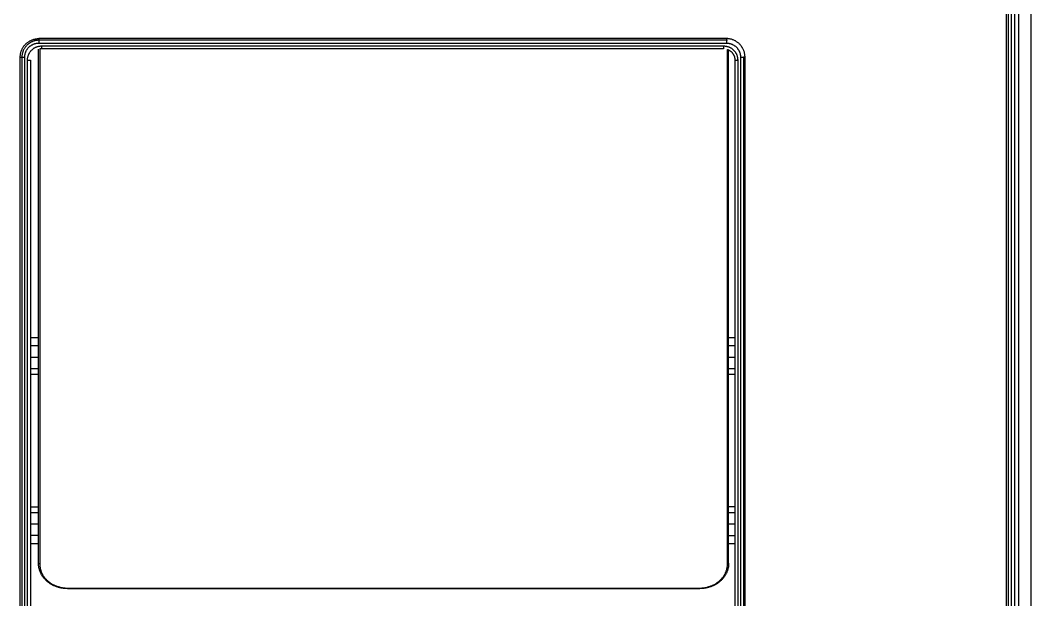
# Model space of a CAD drawing. Header units: millimetres. Extents: x 3033 to 4363, y 230 to 1450.
# Drawn here: x 3464.8 to 3644.1, y 680.7 to 783.4 of the extents above; entities that cross this region are included whole.
import ezdxf

# ---------------------------------------------------------------- set-up
doc = ezdxf.new("R2010")
doc.units = ezdxf.units.MM
doc.header["$MEASUREMENT"] = 0
doc.layers.add('LAYER 10', color=2, linetype='Continuous')

msp = doc.modelspace()

# ---------------------------------------------------------------- linework, layer by layer
at = {"layer": 'LAYER 10'}
for p, q in [((3641.17, 853.37), (3641.17, 589.37)), ((3641.88, 853.37), (3641.88, 589.37)), ((3644.09, 853.37), (3644.09, 589.37)), ((3639.79, 593.37), (3639.79, 849.37)), ((3640.09, 849.37), (3640.09, 593.37)), ((3640.59, 849.37), (3640.59, 593.37)), ((3466.88, 779.94), (3466.98, 779.98)), ((3466.98, 779.98), (3467.09, 780.02)), ((3467.09, 780.02), (3467.2, 780.05)), ((3467.2, 780.05), (3467.31, 780.08)), ((3467.31, 780.08), (3467.42, 780.1)), ((3467.42, 780.1), (3467.53, 780.13)), ((3467.53, 780.13), (3467.64, 780.14)), ((3467.64, 780.14), (3467.75, 780.16)), ((3467.75, 780.16), (3467.86, 780.17)), ((3467.86, 780.17), (3467.98, 780.17)), ((3467.98, 780.17), (3468.09, 780.17)), ((3590.09, 780.17), (3468.09, 780.17)), ((3468.09, 780.17), (3468.09, 779.87)), ((3590.2, 780.17), (3590.09, 780.17)), ((3590.09, 780.17), (3590.09, 779.87)), ((3590.31, 780.17), (3590.2, 780.17)), ((3590.43, 780.16), (3590.31, 780.17)), ((3590.54, 780.14), (3590.43, 780.16)), ((3590.65, 780.13), (3590.54, 780.14)), ((3590.76, 780.1), (3590.65, 780.13)), ((3590.87, 780.08), (3590.76, 780.1)), ((3590.98, 780.05), (3590.87, 780.08)), ((3591.09, 780.02), (3590.98, 780.05)), ((3591.19, 779.98), (3591.09, 780.02)), ((3591.3, 779.94), (3591.19, 779.98)), ((3465.02, 778.08), (3465.06, 778.19)), ((3465.06, 778.19), (3465.11, 778.29)), ((3465.11, 778.29), (3465.16, 778.39)), ((3465.16, 778.39), (3465.21, 778.49)), ((3465.21, 778.49), (3465.27, 778.59)), ((3465.27, 778.59), (3465.33, 778.68)), ((3465.33, 778.68), (3465.39, 778.78)), ((3465.38, 778.16), (3465.34, 778.07)), ((3465.42, 778.25), (3465.38, 778.16)), ((3465.39, 778.78), (3465.46, 778.87)), ((3465.47, 778.34), (3465.42, 778.25)), ((3465.46, 778.87), (3465.53, 778.96)), ((3465.52, 778.43), (3465.47, 778.34)), ((3465.58, 778.52), (3465.52, 778.43)), ((3465.53, 778.96), (3465.6, 779.04)), ((3465.64, 778.6), (3465.58, 778.52)), ((3465.6, 779.04), (3465.68, 779.13)), ((3465.7, 778.69), (3465.64, 778.6)), ((3465.68, 779.13), (3465.75, 779.21)), ((3465.76, 778.77), (3465.7, 778.69)), ((3465.75, 779.21), (3465.84, 779.29)), ((3465.83, 778.85), (3465.76, 778.77)), ((3465.9, 778.92), (3465.83, 778.85)), ((3465.84, 779.29), (3465.92, 779.36)), ((3465.97, 779), (3465.9, 778.92)), ((3465.91, 778.1), (3465.95, 778.17)), ((3465.92, 779.36), (3466.01, 779.43)), ((3465.95, 778.17), (3466, 778.25)), ((3466.04, 779.07), (3465.97, 779)), ((3466, 778.25), (3466.05, 778.32)), ((3466.01, 779.43), (3466.09, 779.5)), ((3466.12, 779.14), (3466.04, 779.07)), ((3466.05, 778.32), (3466.1, 778.38)), ((3466.09, 779.5), (3466.19, 779.57)), ((3466.1, 778.38), (3466.15, 778.45)), ((3466.19, 779.2), (3466.12, 779.14)), ((3466.15, 778.45), (3466.2, 778.52)), ((3466.19, 779.57), (3466.28, 779.63)), ((3466.28, 779.26), (3466.19, 779.2)), ((3466.2, 778.52), (3466.26, 778.58)), ((3466.26, 778.58), (3466.32, 778.64)), ((3466.28, 779.63), (3466.37, 779.69)), ((3466.36, 779.32), (3466.28, 779.26)), ((3466.32, 778.64), (3466.38, 778.7)), ((3466.44, 779.38), (3466.36, 779.32)), ((3466.37, 779.69), (3466.47, 779.75)), ((3466.38, 778.7), (3466.45, 778.76)), ((3466.53, 779.44), (3466.44, 779.38)), ((3466.45, 778.76), (3466.51, 778.81)), ((3466.47, 779.75), (3466.57, 779.8)), ((3466.51, 778.81), (3466.58, 778.87)), ((3466.62, 779.49), (3466.53, 779.44)), ((3466.57, 779.8), (3466.67, 779.85)), ((3466.58, 778.87), (3466.65, 778.92)), ((3466.71, 779.54), (3466.62, 779.49)), ((3466.65, 778.92), (3466.72, 778.96)), ((3466.67, 779.85), (3466.77, 779.9)), ((3466.8, 779.58), (3466.71, 779.54)), ((3466.72, 778.96), (3466.79, 779.01)), ((3466.77, 779.9), (3466.88, 779.94)), ((3466.79, 779.01), (3466.86, 779.05)), ((3466.89, 779.63), (3466.8, 779.58)), ((3466.82, 778.14), (3466.88, 778.2)), ((3466.86, 779.05), (3466.94, 779.09)), ((3466.88, 778.2), (3466.95, 778.26)), ((3466.99, 779.66), (3466.89, 779.63)), ((3466.94, 779.09), (3467.01, 779.13)), ((3466.95, 778.26), (3467.01, 778.31)), ((3467.08, 779.7), (3466.99, 779.66)), ((3467.01, 779.13), (3467.09, 779.17)), ((3467.01, 778.31), (3467.08, 778.37)), ((3467.18, 779.73), (3467.08, 779.7)), ((3467.08, 778.37), (3467.15, 778.42)), ((3467.09, 779.17), (3467.17, 779.2)), ((3467.15, 778.42), (3467.22, 778.46)), ((3467.17, 779.2), (3467.25, 779.23)), ((3467.28, 779.76), (3467.18, 779.73)), ((3467.22, 778.46), (3467.29, 778.51)), ((3467.25, 779.23), (3467.33, 779.26)), ((3467.38, 779.79), (3467.28, 779.76)), ((3467.29, 778.51), (3467.36, 778.55)), ((3467.33, 779.26), (3467.41, 779.28)), ((3467.36, 778.55), (3467.44, 778.59)), ((3467.48, 779.81), (3467.38, 779.79)), ((3467.41, 779.28), (3467.5, 779.3)), ((3467.44, 778.59), (3467.51, 778.63)), ((3467.58, 779.83), (3467.48, 779.81)), ((3467.5, 779.3), (3467.58, 779.32)), ((3467.51, 778.63), (3467.59, 778.67)), ((3467.68, 779.85), (3467.58, 779.83)), ((3467.58, 779.32), (3467.66, 779.34)), ((3467.59, 778.67), (3467.67, 778.7)), ((3467.66, 779.34), (3467.75, 779.35)), ((3467.67, 778.7), (3467.75, 778.73)), ((3467.78, 779.86), (3467.68, 779.85)), ((3467.75, 779.35), (3467.83, 779.36)), ((3467.75, 778.73), (3467.83, 778.76)), ((3467.88, 779.87), (3467.78, 779.86)), ((3467.83, 779.36), (3467.92, 779.37)), ((3467.83, 778.76), (3467.91, 778.78)), ((3467.99, 779.87), (3467.88, 779.87)), ((3467.91, 778.78), (3468, 778.8)), ((3467.92, 779.37), (3468, 779.37)), ((3468.09, 779.87), (3467.99, 779.87)), ((3468, 779.37), (3468.09, 779.37)), ((3468, 778.8), (3468.08, 778.82)), ((3468.04, 687.13), (3468.04, 778.3)), ((3468.08, 778.82), (3468.16, 778.84)), ((3590.09, 779.87), (3468.09, 779.87)), ((3468.09, 779.87), (3468.09, 779.37)), ((3468.09, 779.37), (3590.09, 779.37)), ((3468.16, 778.84), (3468.25, 778.85)), ((3468.59, 778.37), (3468.24, 778.34)), ((3468.24, 778.34), (3468.24, 687.04)), ((3468.25, 778.85), (3468.33, 778.86)), ((3468.33, 778.86), (3468.42, 778.87)), ((3468.42, 778.87), (3468.5, 778.87)), ((3468.5, 778.87), (3468.59, 778.87)), ((3468.59, 778.87), (3468.59, 778.37)), ((3468.59, 778.87), (3589.59, 778.87)), ((3589.59, 778.37), (3468.59, 778.37)), ((3589.59, 778.87), (3589.67, 778.87)), ((3589.59, 778.87), (3589.59, 778.37)), ((3589.67, 778.87), (3589.76, 778.87)), ((3589.76, 778.87), (3589.84, 778.86)), ((3589.84, 778.86), (3589.93, 778.85)), ((3589.93, 778.85), (3590.01, 778.84)), ((3590.01, 778.84), (3590.1, 778.82)), ((3590.27, 779.87), (3590.09, 779.87)), ((3590.09, 779.87), (3590.09, 779.37)), ((3590.09, 779.37), (3590.17, 779.37)), ((3590.1, 778.82), (3590.18, 778.8)), ((3590.17, 779.37), (3590.26, 779.37)), ((3590.18, 778.8), (3590.26, 778.78)), ((3590.26, 779.37), (3590.34, 779.36)), ((3590.26, 778.78), (3590.34, 778.76)), ((3590.27, 687.04), (3590.27, 778.25)), ((3590.27, 778.25), (3590.34, 778.23)), ((3590.34, 779.36), (3590.43, 779.35)), ((3590.34, 778.76), (3590.43, 778.73)), ((3590.34, 778.23), (3590.4, 778.2)), ((3590.4, 778.2), (3590.47, 778.17)), ((3590.43, 779.35), (3590.51, 779.34)), ((3590.43, 778.73), (3590.51, 778.7)), ((3590.47, 778.17), (3590.53, 778.14)), ((3590.48, 687.13), (3590.48, 778.16)), ((3590.51, 779.34), (3590.6, 779.32)), ((3590.51, 778.7), (3590.58, 778.67)), ((3590.58, 778.67), (3590.66, 778.63)), ((3590.6, 779.32), (3590.68, 779.3)), ((3590.66, 778.63), (3590.74, 778.59)), ((3590.68, 779.3), (3590.76, 779.28)), ((3590.74, 778.59), (3590.81, 778.55)), ((3590.76, 779.28), (3590.84, 779.26)), ((3590.81, 778.55), (3590.89, 778.51)), ((3590.84, 779.26), (3590.93, 779.23)), ((3590.89, 778.51), (3590.96, 778.46)), ((3590.93, 779.23), (3591.01, 779.2)), ((3590.96, 778.46), (3591.03, 778.42)), ((3591.01, 779.2), (3591.08, 779.17)), ((3591.03, 778.42), (3591.1, 778.37)), ((3591.08, 779.17), (3591.16, 779.13)), ((3591.1, 778.37), (3591.17, 778.31)), ((3591.16, 779.13), (3591.24, 779.09)), ((3591.17, 778.31), (3591.23, 778.26)), ((3591.23, 778.26), (3591.29, 778.2)), ((3591.24, 779.09), (3591.31, 779.05)), ((3591.29, 778.2), (3591.36, 778.14)), ((3591.4, 779.9), (3591.3, 779.94)), ((3591.31, 779.05), (3591.39, 779.01)), ((3591.39, 779.01), (3591.46, 778.96)), ((3591.51, 779.85), (3591.4, 779.9)), ((3591.46, 778.96), (3591.53, 778.92)), ((3591.61, 779.8), (3591.51, 779.85)), ((3591.53, 778.92), (3591.6, 778.87)), ((3591.6, 778.87), (3591.67, 778.81)), ((3591.71, 779.75), (3591.61, 779.8)), ((3591.67, 778.81), (3591.73, 778.76)), ((3591.8, 779.69), (3591.71, 779.75)), ((3591.73, 778.76), (3591.79, 778.7)), ((3591.79, 778.7), (3591.86, 778.64)), ((3591.9, 779.63), (3591.8, 779.69)), ((3591.86, 778.64), (3591.92, 778.58)), ((3591.99, 779.57), (3591.9, 779.63)), ((3591.92, 778.58), (3591.97, 778.52)), ((3591.97, 778.52), (3592.03, 778.45)), ((3592.08, 779.5), (3591.99, 779.57)), ((3592.03, 778.45), (3592.08, 778.38)), ((3592.17, 779.43), (3592.08, 779.5)), ((3592.08, 778.38), (3592.13, 778.32)), ((3592.13, 778.32), (3592.18, 778.25)), ((3592.26, 779.36), (3592.17, 779.43)), ((3592.18, 778.25), (3592.22, 778.17)), ((3592.22, 778.17), (3592.27, 778.1)), ((3592.34, 779.29), (3592.26, 779.36)), ((3592.42, 779.21), (3592.34, 779.29)), ((3592.5, 779.13), (3592.42, 779.21)), ((3592.58, 779.04), (3592.5, 779.13)), ((3592.65, 778.96), (3592.58, 779.04)), ((3592.72, 778.87), (3592.65, 778.96)), ((3592.78, 778.78), (3592.72, 778.87)), ((3592.85, 778.68), (3592.78, 778.78)), ((3592.91, 778.59), (3592.85, 778.68)), ((3592.96, 778.49), (3592.91, 778.59)), ((3593.02, 778.39), (3592.96, 778.49)), ((3593.07, 778.29), (3593.02, 778.39)), ((3593.11, 778.19), (3593.07, 778.29)), ((3593.16, 778.08), (3593.11, 778.19)), ((3464.79, 776.99), (3464.8, 777.1)), ((3464.79, 776.87), (3464.79, 776.99)), ((3464.79, 637.87), (3464.79, 776.87)), ((3464.79, 776.87), (3465.09, 776.87)), ((3464.8, 777.1), (3464.81, 777.21)), ((3464.81, 777.21), (3464.82, 777.32)), ((3464.82, 777.32), (3464.84, 777.43)), ((3464.84, 777.43), (3464.86, 777.55)), ((3464.86, 777.55), (3464.88, 777.66)), ((3464.88, 777.66), (3464.91, 777.76)), ((3464.91, 777.76), (3464.94, 777.87)), ((3464.94, 777.87), (3464.98, 777.98)), ((3464.98, 777.98), (3465.02, 778.08)), ((3465.1, 777.08), (3465.09, 776.98)), ((3465.09, 776.98), (3465.09, 776.87)), ((3465.09, 776.87), (3465.59, 776.87)), ((3465.09, 776.87), (3465.09, 637.87)), ((3465.12, 777.28), (3465.1, 777.18)), ((3465.1, 777.18), (3465.1, 777.08)), ((3465.13, 777.38), (3465.12, 777.28)), ((3465.15, 777.48), (3465.13, 777.38)), ((3465.17, 777.58), (3465.15, 777.48)), ((3465.2, 777.68), (3465.17, 777.58)), ((3465.23, 777.78), (3465.2, 777.68)), ((3465.26, 777.88), (3465.23, 777.78)), ((3465.3, 777.97), (3465.26, 777.88)), ((3465.34, 778.07), (3465.3, 777.97)), ((3465.59, 777.04), (3465.6, 777.13)), ((3465.59, 776.96), (3465.59, 777.04)), ((3465.59, 776.87), (3465.59, 776.96)), ((3465.59, 637.87), (3465.59, 776.87)), ((3465.6, 777.13), (3465.61, 777.21)), ((3465.61, 777.21), (3465.62, 777.3)), ((3465.62, 777.3), (3465.64, 777.38)), ((3465.64, 777.38), (3465.66, 777.47)), ((3465.66, 777.47), (3465.68, 777.55)), ((3465.68, 777.55), (3465.71, 777.63)), ((3465.71, 777.63), (3465.73, 777.71)), ((3465.73, 777.71), (3465.76, 777.79)), ((3465.76, 777.79), (3465.8, 777.87)), ((3465.8, 777.87), (3465.83, 777.95)), ((3465.83, 777.95), (3465.87, 778.02)), ((3465.87, 778.02), (3465.91, 778.1)), ((3466.09, 776.54), (3466.1, 776.63)), ((3466.09, 776.46), (3466.09, 776.54)), ((3466.09, 776.37), (3466.09, 776.46)), ((3466.09, 638.37), (3466.09, 776.37)), ((3466.09, 776.37), (3466.59, 776.37)), ((3466.1, 776.63), (3466.11, 776.71)), ((3466.11, 776.71), (3466.12, 776.8)), ((3466.12, 776.8), (3466.14, 776.88)), ((3466.14, 776.88), (3466.16, 776.97)), ((3466.16, 776.97), (3466.18, 777.05)), ((3466.18, 777.05), (3466.21, 777.13)), ((3466.21, 777.13), (3466.23, 777.21)), ((3466.23, 777.21), (3466.26, 777.29)), ((3466.26, 777.29), (3466.3, 777.37)), ((3466.3, 777.37), (3466.33, 777.45)), ((3466.33, 777.45), (3466.37, 777.52)), ((3466.37, 777.52), (3466.41, 777.6)), ((3466.41, 777.6), (3466.45, 777.67)), ((3466.45, 777.67), (3466.5, 777.75)), ((3466.5, 777.75), (3466.55, 777.82)), ((3466.55, 777.82), (3466.6, 777.88)), ((3466.59, 776.37), (3466.59, 638.37)), ((3466.6, 777.88), (3466.65, 777.95)), ((3466.65, 777.95), (3466.7, 778.02)), ((3466.7, 778.02), (3466.76, 778.08)), ((3466.76, 778.08), (3466.82, 778.14)), ((3590.53, 778.14), (3590.59, 778.1)), ((3590.59, 778.1), (3590.65, 778.07)), ((3590.65, 778.07), (3590.71, 778.03)), ((3590.71, 778.03), (3590.77, 777.99)), ((3590.77, 777.99), (3590.82, 777.95)), ((3590.82, 777.95), (3590.88, 777.9)), ((3590.88, 777.9), (3590.93, 777.86)), ((3590.93, 777.86), (3590.98, 777.81)), ((3590.98, 777.81), (3591.03, 777.76)), ((3591.03, 777.76), (3591.08, 777.71)), ((3591.08, 777.71), (3591.12, 777.66)), ((3591.12, 777.66), (3591.17, 777.6)), ((3591.17, 777.6), (3591.21, 777.55)), ((3591.21, 777.55), (3591.25, 777.49)), ((3591.25, 777.49), (3591.28, 777.43)), ((3591.28, 777.43), (3591.32, 777.37)), ((3591.32, 777.37), (3591.35, 777.31)), ((3591.35, 777.31), (3591.39, 777.25)), ((3591.36, 778.14), (3591.42, 778.08)), ((3591.39, 777.25), (3591.42, 777.19)), ((3591.42, 778.08), (3591.47, 778.02)), ((3591.42, 777.19), (3591.44, 777.12)), ((3591.44, 777.12), (3591.47, 777.06)), ((3591.47, 778.02), (3591.53, 777.95)), ((3591.47, 777.06), (3591.49, 776.99)), ((3591.49, 776.99), (3591.51, 776.92)), ((3591.51, 776.92), (3591.53, 776.86)), ((3591.53, 777.95), (3591.58, 777.88)), ((3591.53, 776.86), (3591.54, 776.79)), ((3591.54, 776.79), (3591.56, 776.72)), ((3591.56, 776.72), (3591.57, 776.65)), ((3591.57, 776.65), (3591.58, 776.58)), ((3591.58, 777.88), (3591.63, 777.82)), ((3591.58, 776.58), (3591.58, 776.51)), ((3591.58, 776.51), (3591.59, 776.44)), ((3591.59, 776.44), (3591.59, 776.37)), ((3591.59, 776.37), (3592.09, 776.37)), ((3591.59, 776.37), (3591.59, 638.37)), ((3591.63, 777.82), (3591.68, 777.75)), ((3591.68, 777.75), (3591.72, 777.67)), ((3591.72, 777.67), (3591.77, 777.6)), ((3591.77, 777.6), (3591.81, 777.52)), ((3591.81, 777.52), (3591.85, 777.45)), ((3591.85, 777.45), (3591.88, 777.37)), ((3591.88, 777.37), (3591.91, 777.29)), ((3591.91, 777.29), (3591.94, 777.21)), ((3591.94, 777.21), (3591.97, 777.13)), ((3591.97, 777.13), (3592, 777.05)), ((3592, 777.05), (3592.02, 776.97)), ((3592.02, 776.97), (3592.04, 776.88)), ((3592.04, 776.88), (3592.05, 776.8)), ((3592.05, 776.8), (3592.06, 776.71)), ((3592.06, 776.71), (3592.07, 776.63)), ((3592.07, 776.63), (3592.08, 776.54)), ((3592.08, 776.54), (3592.09, 776.46)), ((3592.09, 776.46), (3592.09, 776.37)), ((3592.09, 776.37), (3592.09, 638.37)), ((3592.27, 778.1), (3592.31, 778.02)), ((3592.31, 778.02), (3592.35, 777.95)), ((3592.35, 777.95), (3592.38, 777.87)), ((3592.38, 777.87), (3592.41, 777.79)), ((3592.41, 777.79), (3592.44, 777.71)), ((3592.44, 777.71), (3592.47, 777.63)), ((3592.47, 777.63), (3592.5, 777.55)), ((3592.5, 777.55), (3592.52, 777.47)), ((3592.52, 777.47), (3592.54, 777.38)), ((3592.54, 777.38), (3592.55, 777.3)), ((3592.55, 777.3), (3592.56, 777.21)), ((3592.56, 777.21), (3592.57, 777.13)), ((3592.57, 777.13), (3592.58, 777.04)), ((3592.58, 777.04), (3592.59, 776.96)), ((3592.59, 776.96), (3592.59, 776.87)), ((3592.59, 776.87), (3593.09, 776.87)), ((3592.59, 776.87), (3592.59, 637.87)), ((3593.39, 776.87), (3593.09, 776.87)), ((3593.09, 776.87), (3593.09, 637.87)), ((3593.2, 777.98), (3593.16, 778.08)), ((3593.23, 777.87), (3593.2, 777.98)), ((3593.27, 777.76), (3593.23, 777.87)), ((3593.29, 777.66), (3593.27, 777.76)), ((3593.32, 777.55), (3593.29, 777.66)), ((3593.34, 777.43), (3593.32, 777.55)), ((3593.36, 777.32), (3593.34, 777.43)), ((3593.37, 777.21), (3593.36, 777.32)), ((3593.38, 777.1), (3593.37, 777.21)), ((3593.39, 776.99), (3593.38, 777.1)), ((3593.39, 776.87), (3593.39, 776.99)), ((3593.39, 637.87), (3593.39, 776.87)), ((3466.59, 727.17), (3468.04, 727.17)), ((3590.48, 727.17), (3591.59, 727.17)), ((3468.04, 725.7), (3466.59, 725.7)), ((3591.59, 725.7), (3590.48, 725.7)), ((3466.59, 723.7), (3468.04, 723.7)), ((3590.48, 723.7), (3591.59, 723.7)), ((3468.04, 721.63), (3466.59, 721.63)), ((3591.59, 721.63), (3590.48, 721.63)), ((3468.04, 720.63), (3466.59, 720.63)), ((3591.59, 720.63), (3590.48, 720.63)), ((3466.59, 697.13), (3468.04, 697.13)), ((3466.59, 696.13), (3468.04, 696.13)), ((3591.59, 697.13), (3590.48, 697.13)), ((3590.48, 696.13), (3591.59, 696.13)), ((3468.04, 694.06), (3466.59, 694.06)), ((3591.59, 694.06), (3590.48, 694.06)), ((3468.04, 692.06), (3466.59, 692.06)), ((3468.04, 690.59), (3466.59, 690.59)), ((3590.48, 692.06), (3591.59, 692.06)), ((3591.59, 690.59), (3590.48, 690.59)), ((3468.04, 687.12), (3468.04, 687.13)), ((3468.05, 687.11), (3468.04, 687.12)), ((3468.04, 687.12), (3468.04, 687.12)), ((3468.04, 687.01), (3468.04, 687.12)), ((3468.04, 686.9), (3468.04, 687.01)), ((3468.05, 686.78), (3468.04, 686.9)), ((3468.06, 687.1), (3468.05, 687.11)), ((3468.05, 687.11), (3468.05, 687.11)), ((3468.06, 686.67), (3468.05, 686.78)), ((3468.07, 687.09), (3468.06, 687.1)), ((3468.06, 687.1), (3468.06, 687.1)), ((3468.08, 687.08), (3468.07, 687.09)), ((3468.07, 687.09), (3468.07, 687.09)), ((3468.09, 687.07), (3468.08, 687.08)), ((3468.08, 687.08), (3468.08, 687.08)), ((3468.1, 687.07), (3468.09, 687.07)), ((3468.09, 687.07), (3468.09, 687.07)), ((3468.1, 687.06), (3468.1, 687.07)), ((3468.11, 687.06), (3468.1, 687.06)), ((3468.12, 687.06), (3468.11, 687.06)), ((3468.13, 687.05), (3468.12, 687.06)), ((3468.12, 687.06), (3468.12, 687.06)), ((3468.14, 687.05), (3468.13, 687.05)), ((3468.15, 687.05), (3468.14, 687.05)), ((3468.14, 687.05), (3468.14, 687.05)), ((3468.16, 687.04), (3468.15, 687.05)), ((3468.17, 687.04), (3468.16, 687.04)), ((3468.16, 687.04), (3468.16, 687.04)), ((3468.18, 687.04), (3468.17, 687.04)), ((3468.19, 687.04), (3468.18, 687.04)), ((3468.18, 687.04), (3468.18, 687.04)), ((3468.2, 687.04), (3468.19, 687.04)), ((3468.21, 687.04), (3468.2, 687.04)), ((3468.2, 687.04), (3468.2, 687.04)), ((3468.22, 687.04), (3468.21, 687.04)), ((3468.23, 687.04), (3468.22, 687.04)), ((3468.22, 687.04), (3468.22, 687.04)), ((3468.24, 687.04), (3468.23, 687.04)), ((3468.24, 687.04), (3468.24, 687.04)), ((3468.24, 687.04), (3468.24, 686.94)), ((3468.24, 686.94), (3468.25, 686.83)), ((3468.25, 686.83), (3468.26, 686.72)), ((3468.26, 686.72), (3468.27, 686.62)), ((3590.25, 686.62), (3590.26, 686.72)), ((3590.26, 686.72), (3590.27, 686.83)), ((3590.27, 686.94), (3590.27, 687.04)), ((3590.27, 687.04), (3590.28, 687.04)), ((3590.27, 686.83), (3590.27, 686.94)), ((3590.28, 687.04), (3590.29, 687.04)), ((3590.29, 687.04), (3590.3, 687.04)), ((3590.3, 687.04), (3590.3, 687.04)), ((3590.3, 687.04), (3590.31, 687.04)), ((3590.31, 687.04), (3590.32, 687.04)), ((3590.32, 687.04), (3590.32, 687.04)), ((3590.32, 687.04), (3590.33, 687.04)), ((3590.33, 687.04), (3590.34, 687.04)), ((3590.34, 687.04), (3590.34, 687.04)), ((3590.34, 687.04), (3590.35, 687.04)), ((3590.35, 687.04), (3590.36, 687.04)), ((3590.36, 687.04), (3590.37, 687.05)), ((3590.36, 687.04), (3590.36, 687.04)), ((3590.37, 687.05), (3590.38, 687.05)), ((3590.38, 687.05), (3590.38, 687.05)), ((3590.38, 687.05), (3590.39, 687.05)), ((3590.39, 687.05), (3590.39, 687.06)), ((3590.39, 687.06), (3590.4, 687.06)), ((3590.4, 687.06), (3590.41, 687.06)), ((3590.41, 687.06), (3590.42, 687.07)), ((3590.41, 687.06), (3590.41, 687.06)), ((3590.42, 687.07), (3590.42, 687.07)), ((3590.42, 687.07), (3590.43, 687.07)), ((3590.43, 687.07), (3590.44, 687.08)), ((3590.44, 687.08), (3590.45, 687.09)), ((3590.44, 687.08), (3590.44, 687.08)), ((3590.45, 687.09), (3590.46, 687.1)), ((3590.45, 687.09), (3590.45, 687.09)), ((3590.46, 687.1), (3590.47, 687.11)), ((3590.46, 687.1), (3590.46, 687.1)), ((3590.47, 686.79), (3590.46, 686.68)), ((3590.47, 687.11), (3590.47, 687.12)), ((3590.47, 687.12), (3590.48, 687.12)), ((3590.47, 687.11), (3590.47, 687.11)), ((3590.48, 686.9), (3590.47, 686.79)), ((3590.48, 687.12), (3590.48, 687.13)), ((3590.48, 687.12), (3590.48, 687.01)), ((3590.48, 687.01), (3590.48, 686.9)), ((3468.08, 686.56), (3468.06, 686.67)), ((3468.09, 686.45), (3468.08, 686.56)), ((3468.11, 686.34), (3468.09, 686.45)), ((3468.14, 686.23), (3468.11, 686.34)), ((3468.16, 686.12), (3468.14, 686.23)), ((3468.19, 686.01), (3468.16, 686.12)), ((3468.23, 685.91), (3468.19, 686.01)), ((3468.26, 685.8), (3468.23, 685.91)), ((3468.3, 685.69), (3468.26, 685.8)), ((3468.27, 686.62), (3468.28, 686.51)), ((3468.28, 686.51), (3468.3, 686.41)), ((3468.3, 686.41), (3468.32, 686.3)), ((3468.34, 685.59), (3468.3, 685.69)), ((3468.32, 686.3), (3468.34, 686.2)), ((3468.34, 686.2), (3468.36, 686.09)), ((3468.38, 685.49), (3468.34, 685.59)), ((3468.36, 686.09), (3468.39, 685.99)), ((3468.43, 685.39), (3468.38, 685.49)), ((3468.39, 685.99), (3468.42, 685.89)), ((3468.42, 685.89), (3468.45, 685.78)), ((3468.48, 685.28), (3468.43, 685.39)), ((3468.45, 685.78), (3468.49, 685.68)), ((3468.53, 685.18), (3468.48, 685.28)), ((3468.49, 685.68), (3468.53, 685.58)), ((3468.53, 685.58), (3468.57, 685.49)), ((3468.59, 685.09), (3468.53, 685.18)), ((3468.57, 685.49), (3468.61, 685.39)), ((3468.65, 684.99), (3468.59, 685.09)), ((3468.61, 685.39), (3468.66, 685.29)), ((3468.71, 684.89), (3468.65, 684.99)), ((3468.66, 685.29), (3468.72, 685.19)), ((3468.72, 685.19), (3468.77, 685.09)), ((3468.77, 685.09), (3468.83, 684.99)), ((3468.83, 684.99), (3468.89, 684.9)), ((3589.63, 684.9), (3589.69, 684.99)), ((3589.69, 684.99), (3589.75, 685.09)), ((3589.75, 685.09), (3589.8, 685.19)), ((3589.8, 685.19), (3589.85, 685.29)), ((3589.87, 684.99), (3589.81, 684.89)), ((3589.85, 685.29), (3589.9, 685.39)), ((3589.93, 685.09), (3589.87, 684.99)), ((3589.9, 685.39), (3589.95, 685.49)), ((3589.99, 685.19), (3589.93, 685.09)), ((3589.95, 685.49), (3589.99, 685.58)), ((3589.99, 685.58), (3590.03, 685.68)), ((3590.04, 685.29), (3589.99, 685.19)), ((3590.03, 685.68), (3590.06, 685.78)), ((3590.09, 685.39), (3590.04, 685.29)), ((3590.06, 685.78), (3590.1, 685.89)), ((3590.14, 685.49), (3590.09, 685.39)), ((3590.1, 685.89), (3590.13, 685.99)), ((3590.13, 685.99), (3590.16, 686.09)), ((3590.18, 685.6), (3590.14, 685.49)), ((3590.16, 686.09), (3590.18, 686.2)), ((3590.18, 686.2), (3590.2, 686.3)), ((3590.22, 685.7), (3590.18, 685.6)), ((3590.2, 686.3), (3590.22, 686.41)), ((3590.22, 686.41), (3590.24, 686.51)), ((3590.26, 685.81), (3590.22, 685.7)), ((3590.24, 686.51), (3590.25, 686.62)), ((3590.3, 685.92), (3590.26, 685.81)), ((3590.33, 686.02), (3590.3, 685.92)), ((3590.36, 686.13), (3590.33, 686.02)), ((3590.38, 686.24), (3590.36, 686.13)), ((3590.41, 686.35), (3590.38, 686.24)), ((3590.39, 686.29), (3590.41, 686.39)), ((3590.43, 686.46), (3590.41, 686.35)), ((3590.44, 686.57), (3590.43, 686.46)), ((3590.46, 686.68), (3590.44, 686.57)), ((3468.77, 684.8), (3468.71, 684.89)), ((3468.83, 684.71), (3468.77, 684.8)), ((3468.9, 684.62), (3468.83, 684.71)), ((3468.89, 684.9), (3468.95, 684.8)), ((3468.97, 684.52), (3468.9, 684.62)), ((3468.95, 684.8), (3469.02, 684.71)), ((3469.05, 684.43), (3468.97, 684.52)), ((3469.02, 684.71), (3469.08, 684.62)), ((3469.13, 684.35), (3469.05, 684.43)), ((3469.08, 684.62), (3469.15, 684.53)), ((3469.21, 684.26), (3469.13, 684.35)), ((3469.15, 684.53), (3469.23, 684.45)), ((3469.29, 684.18), (3469.21, 684.26)), ((3469.23, 684.45), (3469.3, 684.36)), ((3469.37, 684.09), (3469.29, 684.18)), ((3469.3, 684.36), (3469.38, 684.28)), ((3469.46, 684.01), (3469.37, 684.09)), ((3469.38, 684.28), (3469.46, 684.2)), ((3469.46, 684.2), (3469.54, 684.12)), ((3469.54, 683.94), (3469.46, 684.01)), ((3469.54, 684.12), (3469.62, 684.05)), ((3469.64, 683.86), (3469.54, 683.94)), ((3469.62, 684.05), (3469.7, 683.97)), ((3469.73, 683.78), (3469.64, 683.86)), ((3469.7, 683.97), (3469.79, 683.9)), ((3469.83, 683.71), (3469.73, 683.78)), ((3469.79, 683.9), (3469.88, 683.83)), ((3469.92, 683.64), (3469.83, 683.71)), ((3469.88, 683.83), (3469.98, 683.76)), ((3470.02, 683.57), (3469.92, 683.64)), ((3469.98, 683.76), (3470.07, 683.69)), ((3470.12, 683.5), (3470.02, 683.57)), ((3470.07, 683.69), (3470.16, 683.62)), ((3470.23, 683.44), (3470.12, 683.5)), ((3470.16, 683.62), (3470.26, 683.56)), ((3470.33, 683.38), (3470.23, 683.44)), ((3470.26, 683.56), (3470.36, 683.5)), ((3470.44, 683.32), (3470.33, 683.38)), ((3470.36, 683.5), (3470.46, 683.44)), ((3470.54, 683.26), (3470.44, 683.32)), ((3470.46, 683.44), (3470.56, 683.39)), ((3470.65, 683.2), (3470.54, 683.26)), ((3470.56, 683.39), (3470.66, 683.33)), ((3470.77, 683.15), (3470.65, 683.2)), ((3470.66, 683.33), (3470.77, 683.28)), ((3470.77, 683.28), (3470.87, 683.23)), ((3470.88, 683.1), (3470.77, 683.15)), ((3470.87, 683.23), (3470.98, 683.18)), ((3470.98, 683.18), (3471.08, 683.14)), ((3471.08, 683.14), (3471.19, 683.1)), ((3587.33, 683.1), (3587.44, 683.14)), ((3587.44, 683.14), (3587.54, 683.18)), ((3587.54, 683.18), (3587.65, 683.23)), ((3587.75, 683.15), (3587.64, 683.1)), ((3587.65, 683.23), (3587.75, 683.28)), ((3587.75, 683.28), (3587.86, 683.33)), ((3587.86, 683.2), (3587.75, 683.15)), ((3587.86, 683.33), (3587.96, 683.39)), ((3587.97, 683.26), (3587.86, 683.2)), ((3587.96, 683.39), (3588.06, 683.44)), ((3588.08, 683.32), (3587.97, 683.26)), ((3588.06, 683.44), (3588.16, 683.5)), ((3588.19, 683.38), (3588.08, 683.32)), ((3588.16, 683.5), (3588.26, 683.56)), ((3588.29, 683.44), (3588.19, 683.38)), ((3588.26, 683.56), (3588.35, 683.62)), ((3588.4, 683.5), (3588.29, 683.44)), ((3588.35, 683.62), (3588.45, 683.69)), ((3588.5, 683.57), (3588.4, 683.5)), ((3588.45, 683.69), (3588.54, 683.76)), ((3588.6, 683.64), (3588.5, 683.57)), ((3588.54, 683.76), (3588.64, 683.83)), ((3588.69, 683.71), (3588.6, 683.64)), ((3588.64, 683.83), (3588.73, 683.9)), ((3588.79, 683.78), (3588.69, 683.71)), ((3588.73, 683.9), (3588.81, 683.97)), ((3588.88, 683.86), (3588.79, 683.78)), ((3588.81, 683.97), (3588.9, 684.05)), ((3588.97, 683.94), (3588.88, 683.86)), ((3588.9, 684.05), (3588.98, 684.12)), ((3589.06, 684.01), (3588.97, 683.94)), ((3588.98, 684.12), (3589.06, 684.2)), ((3589.06, 684.2), (3589.14, 684.28)), ((3589.15, 684.09), (3589.06, 684.01)), ((3589.14, 684.28), (3589.22, 684.36)), ((3589.23, 684.18), (3589.15, 684.09)), ((3589.22, 684.36), (3589.29, 684.45)), ((3589.31, 684.26), (3589.23, 684.18)), ((3589.29, 684.45), (3589.36, 684.53)), ((3589.39, 684.35), (3589.31, 684.26)), ((3589.36, 684.53), (3589.43, 684.62)), ((3589.47, 684.43), (3589.39, 684.35)), ((3589.43, 684.62), (3589.5, 684.71)), ((3589.54, 684.52), (3589.47, 684.43)), ((3589.5, 684.71), (3589.57, 684.8)), ((3589.62, 684.62), (3589.54, 684.52)), ((3589.57, 684.8), (3589.63, 684.9)), ((3589.68, 684.71), (3589.62, 684.62)), ((3589.75, 684.8), (3589.68, 684.71)), ((3589.81, 684.89), (3589.75, 684.8)), ((3470.99, 683.05), (3470.88, 683.1)), ((3471.11, 683.01), (3470.99, 683.05)), ((3471.22, 682.97), (3471.11, 683.01)), ((3471.19, 683.1), (3471.3, 683.06)), ((3471.34, 682.92), (3471.22, 682.97)), ((3471.3, 683.06), (3471.41, 683.02)), ((3471.46, 682.89), (3471.34, 682.92)), ((3471.41, 683.02), (3471.52, 682.98)), ((3471.58, 682.85), (3471.46, 682.89)), ((3471.52, 682.98), (3471.64, 682.95)), ((3471.71, 682.82), (3471.58, 682.85)), ((3471.64, 682.95), (3471.75, 682.92)), ((3471.83, 682.79), (3471.71, 682.82)), ((3471.75, 682.92), (3471.87, 682.89)), ((3471.95, 682.76), (3471.83, 682.79)), ((3471.87, 682.89), (3471.99, 682.86)), ((3472.08, 682.73), (3471.95, 682.76)), ((3471.99, 682.86), (3472.1, 682.84)), ((3472.2, 682.71), (3472.08, 682.73)), ((3472.1, 682.84), (3472.22, 682.81)), ((3472.33, 682.69), (3472.2, 682.71)), ((3472.22, 682.81), (3472.34, 682.79)), ((3472.46, 682.67), (3472.33, 682.69)), ((3472.34, 682.79), (3472.47, 682.78)), ((3472.58, 682.66), (3472.46, 682.67)), ((3472.47, 682.78), (3472.59, 682.76)), ((3472.71, 682.65), (3472.58, 682.66)), ((3472.59, 682.76), (3472.72, 682.75)), ((3472.84, 682.64), (3472.71, 682.65)), ((3472.72, 682.75), (3472.84, 682.74)), ((3472.84, 682.74), (3472.97, 682.73)), ((3472.97, 682.63), (3472.84, 682.64)), ((3472.97, 682.73), (3473.1, 682.73)), ((3473.09, 682.63), (3472.97, 682.63)), ((3473.22, 682.62), (3473.09, 682.63)), ((3473.1, 682.73), (3473.22, 682.73)), ((3473.22, 682.62), (3473.22, 682.73)), ((3473.22, 682.73), (3585.3, 682.73)), ((3585.3, 682.62), (3473.22, 682.62)), ((3585.3, 682.62), (3585.3, 682.73)), ((3585.3, 682.73), (3585.42, 682.73)), ((3585.42, 682.63), (3585.3, 682.62)), ((3585.42, 682.73), (3585.55, 682.73)), ((3585.55, 682.63), (3585.42, 682.63)), ((3585.55, 682.73), (3585.67, 682.74)), ((3585.68, 682.64), (3585.55, 682.63)), ((3585.67, 682.74), (3585.8, 682.75)), ((3585.81, 682.65), (3585.68, 682.64)), ((3585.8, 682.75), (3585.92, 682.76)), ((3585.93, 682.66), (3585.81, 682.65)), ((3585.92, 682.76), (3586.05, 682.78)), ((3586.06, 682.67), (3585.93, 682.66)), ((3586.05, 682.78), (3586.17, 682.79)), ((3586.19, 682.69), (3586.06, 682.67)), ((3586.17, 682.79), (3586.3, 682.81)), ((3586.31, 682.71), (3586.19, 682.69)), ((3586.3, 682.81), (3586.42, 682.84)), ((3586.44, 682.73), (3586.31, 682.71)), ((3586.42, 682.84), (3586.53, 682.86)), ((3586.56, 682.76), (3586.44, 682.73)), ((3586.53, 682.86), (3586.65, 682.89)), ((3586.69, 682.79), (3586.56, 682.76)), ((3586.65, 682.89), (3586.76, 682.92)), ((3586.81, 682.82), (3586.69, 682.79)), ((3586.76, 682.92), (3586.88, 682.95)), ((3586.93, 682.85), (3586.81, 682.82)), ((3586.88, 682.95), (3586.99, 682.98)), ((3587.05, 682.89), (3586.93, 682.85)), ((3586.99, 682.98), (3587.11, 683.02)), ((3587.18, 682.92), (3587.05, 682.89)), ((3587.11, 683.02), (3587.22, 683.06)), ((3587.3, 682.97), (3587.18, 682.92)), ((3587.22, 683.06), (3587.33, 683.1)), ((3587.41, 683.01), (3587.3, 682.97)), ((3587.53, 683.05), (3587.41, 683.01)), ((3587.64, 683.1), (3587.53, 683.05))]:
    msp.add_line(p, q, dxfattribs=at)

doc.saveas('drawing.dxf')
